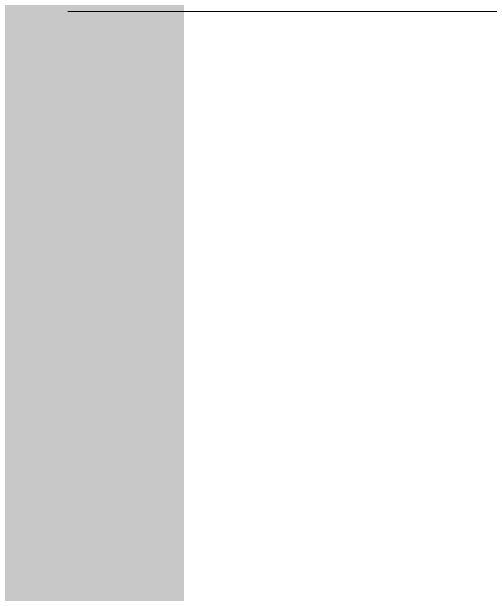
# Model space of a CAD drawing. Header units: inches. Extents: x -4169 to -1846, y 9706 to 12377.
# Drawn here: x -3462.815674 to -3462.814062, y 10478.037432 to 10478.039396 of the extents above; entities that cross this region are included whole.
import ezdxf

# ---------------------------------------------------------------- set-up
doc = ezdxf.new("R2010")
doc.units = ezdxf.units.IN
doc.header["$MEASUREMENT"] = 0
doc.layers.add('P-PIPE-1', color=3, linetype='Continuous', lineweight=5)
doc.layers.add('S-BEAM', color=12, linetype='Continuous', lineweight=9)

# ---------------------------------------------------------------- blocks, each defined once
blk = doc.blocks.new('Dimension Lumber - LVL - 3_5X5_5-V116-ENLARGED RCP - 1ST FLOOR PLAN')
at = {"layer": 'S-BEAM'}
blk.add_line((-19.3667476, -1.75), (-17.7387633, -1.75), dxfattribs=at)

msp = doc.modelspace()

# ---------------------------------------------------------------- hatches: boundary and pattern name
at = {"layer": 'P-PIPE-1'}
h = msp.add_hatch(color=256, dxfattribs=at)
h.paths.add_polyline_path([(-3462.8130434, 10411.1208646), (-3462.8125, 10411.1208646), (-3462.8217511, 10649.8579276), (-3464, 10649.8579276), (-3464, 10411.1208646), (-3462.8529631, 10411.1208646)], flags=0)
h.paths.add_polyline_path([(-3463.7681719, 10668.8079276), (-3462.8125, 10668.8079276), (-3462.8224514, 10669.0579276), (-3464, 10669.0579276), (-3464, 10668.8079276)], flags=0)
h.paths.add_polyline_path([(-3463.7788105, 10707.2079276), (-3462.8125, 10707.2079276), (-3462.823852, 10707.4579276), (-3464, 10707.4579276), (-3464, 10707.2079276)], flags=0)
h.paths.add_polyline_path([(-3462.8125, 10726.4079276), (-3462.8326975, 10949.9708646), (-3464, 10949.9708646), (-3464, 10726.4079276), (-3462.8245432, 10726.4079276)], flags=0)
h.paths.add_polyline_path([(-3463.8513174, 10968.9208646), (-3462.8125, 10968.9208646), (-3462.8333978, 10969.1708646), (-3464, 10969.1708646), (-3464, 10968.9208646)], flags=0)
h.paths.add_polyline_path([(-3463.1603107, 11007.3208646), (-3462.8125, 11007.3208646), (-3462.8347984, 11007.5708646), (-3464, 11007.5708646), (-3464, 11007.3208646), (-3463.2957874, 11007.3208646)], flags=0)
h.paths.add_polyline_path([(-3462.8125, 11026.5208646), (-3462.838979, 11122.1893961), (-3464, 11122.1893961), (-3464, 11026.5208646), (-3462.8354896, 11026.5208646)], flags=0)

# ---------------------------------------------------------------- block references
at = {"layer": 'S-BEAM'}
msp.add_blockref('Dimension Lumber - LVL - 3_5X5_5-V116-ENLARGED RCP - 1ST FLOOR PLAN', (-3443.4487367, 10479.7893961), dxfattribs=at)

doc.saveas('drawing.dxf')
